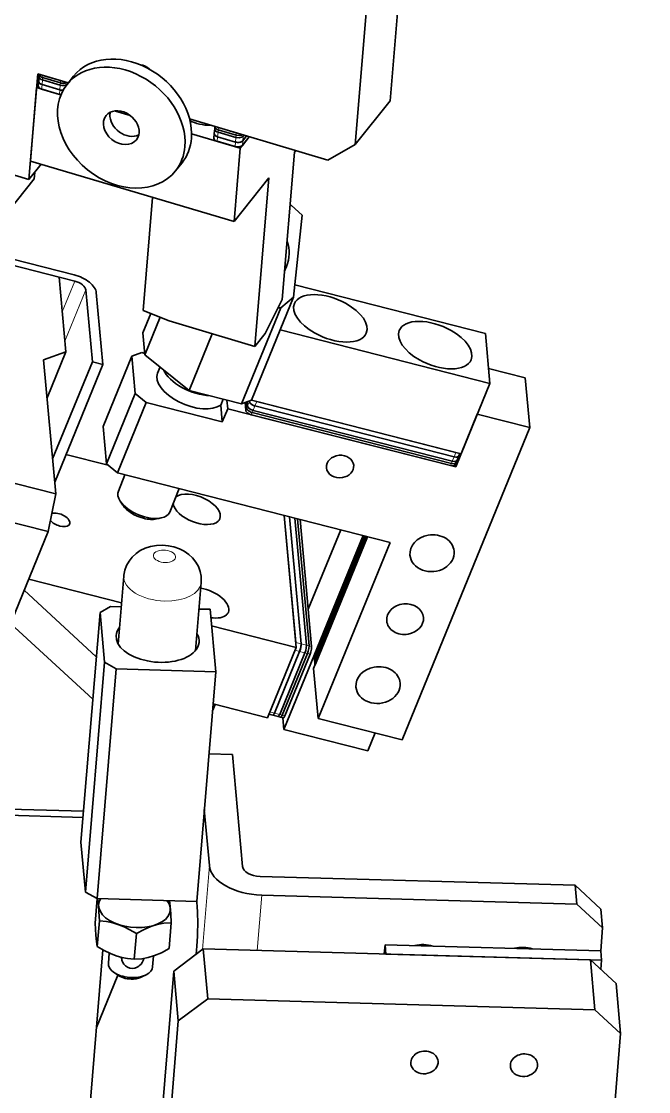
# Model space of a CAD drawing. Header units: millimetres. Extents: x -30157 to 38882, y -29543 to -7215.
# Drawn here: x -29814.22 to -29791.62, y -29413.24 to -29374.71 of the extents above; entities that cross this region are included whole.
import ezdxf

# ---------------------------------------------------------------- set-up
doc = ezdxf.new("R2010")
doc.units = ezdxf.units.MM
doc.header["$LTSCALE"] = 0.5
doc.layers.add('标注线', color=3, linetype='Continuous', lineweight=18)
doc.styles.add('DIM', font='romans.shx', dxfattribs={"width": 0.8, "bigfont": 'bigfont.shx'})
doc.dimstyles.new('DEH 1-1', dxfattribs={"dimtxt": 3.5, "dimasz": 2.5, "dimexe": 1, "dimexo": 0.625, "dimgap": 1.2, "dimtad": 1, "dimtoh": 1, "dimdsep": 46, "dimtxsty": 'DIM', "dimblk": 'OPEN', "dimcen": 0, "dimclrd": 8, "dimclre": 8, "dimclrt": 2, "dimazin": 2, "dimtfac": 0.5, "dimtmove": 0, "dimatfit": 3, "dimldrblk": 'OPEN', "dimfxl": 1, "dimtolj": 2, "dimlwd": 18, "dimlwe": 18, "dimarcsym": 0})

# ---------------------------------------------------------------- blocks, each defined once
blk = doc.blocks.new('_Open')
at = {"color": 0, "linetype": 'ByBlock', "lineweight": -2}
for p, q in [((-1, 0.167), (0, 0)), ((-1, -0.167), (0, 0)), ((0, 0), (-1, 0))]:
    blk.add_line(p, q, dxfattribs=at)

msp = doc.modelspace()

# ---------------------------------------------------------------- linework, layer by layer
at = {"color": 7, "lineweight": 35}
for p, q in [((-29800.933, -29377.569), (-29799.525, -29360.584)), ((-29802.189, -29379.142), (-29800.748, -29361.774)), ((-29808.156, -29378.219), (-29803.174, -29379.697)), ((-29806.554, -29381.915), (-29813.892, -29379.737)), ((-29804.377, -29379.409), (-29804.817, -29384.719)), ((-29805.298, -29380.341), (-29805.801, -29386.408)), ((-29809.492, -29381.043), (-29809.829, -29385.111)), ((-29818.172, -29382.334), (-29812.315, -29383.83)), ((-29812.294, -29384.054), (-29818.151, -29382.559)), ((-29812.861, -29383.91), (-29817.584, -29382.703)), ((-29804.364, -29384.191), (-29797.498, -29385.944)), ((-29804.892, -29385.81), (-29797.335, -29387.74)), ((-29813.42, -29386.892), (-29812.98, -29391.72)), ((-29813.019, -29391.294), (-29811.283, -29387.054)), ((-29798.372, -29390.273), (-29805.929, -29388.344)), ((-29798.626, -29390.383), (-29805.805, -29388.55)), ((-29805.805, -29388.55), (-29798.626, -29390.383)), ((-29798.561, -29390.225), (-29805.74, -29388.392)), ((-29806.785, -29388.65), (-29798.567, -29390.748)), ((-29798.755, -29390.7), (-29805.935, -29388.867)), ((-29805.902, -29388.788), (-29798.723, -29390.621)), ((-29805.902, -29388.788), (-29798.723, -29390.621)), ((-29805.87, -29388.709), (-29798.691, -29390.542)), ((-29805.87, -29388.709), (-29798.691, -29390.542)), ((-29800.502, -29400.572), (-29795.899, -29389.331)), ((-29810.756, -29390.958), (-29800.932, -29393.467)), ((-29804.744, -29392.494), (-29804.311, -29397.245)), ((-29804.744, -29392.494), (-29804.327, -29397.073)), ((-29804.555, -29392.542), (-29804.138, -29397.121)), ((-29804.138, -29397.121), (-29804.555, -29392.542)), ((-29803.949, -29397.169), (-29804.366, -29392.59)), ((-29803.949, -29397.169), (-29804.366, -29392.59)), ((-29803.854, -29397.193), (-29804.271, -29392.614)), ((-29803.854, -29397.193), (-29804.271, -29392.614)), ((-29804.177, -29392.638), (-29803.76, -29397.218)), ((-29813.253, -29393.073), (-29817.791, -29404.156)), ((-29801.898, -29393.22), (-29804.756, -29400.2)), ((-29801.898, -29393.22), (-29803.654, -29397.508)), ((-29801.847, -29393.233), (-29803.644, -29397.621)), ((-29803.644, -29397.621), (-29801.847, -29393.233)), ((-29803.634, -29397.733), (-29801.797, -29393.246)), ((-29803.634, -29397.733), (-29801.797, -29393.246)), ((-29803.688, -29398.004), (-29801.746, -29393.259)), ((-29803.628, -29397.789), (-29801.771, -29393.253)), ((-29803.628, -29397.789), (-29801.771, -29393.253)), ((-29801.746, -29393.259), (-29803.623, -29397.845)), ((-29803.525, -29399.8), (-29800.932, -29393.467)), ((-29812.071, -29404.257), (-29811.385, -29395.986)), ((-29811.644, -29399.11), (-29814.607, -29396.379)), ((-29811.222, -29397.782), (-29811.908, -29406.053)), ((-29810.803, -29398.018), (-29811.489, -29406.289)), ((-29807.902, -29406.39), (-29807.216, -29398.12)), ((-29806.616, -29401.095), (-29806.248, -29405.137)), ((-29811.997, -29403.364), (-29817.404, -29403.212)), ((-29811.979, -29403.141), (-29817.314, -29402.99)), ((-29805.619, -29405.49), (-29794.261, -29405.811)), ((-29805.558, -29406.164), (-29794.2, -29406.485)), ((-29811.281, -29408.136), (-29812.26, -29419.937)), ((-29793.715, -29408.492), (-29807.664, -29408.099)), ((-29801.112, -29407.948), (-29793.341, -29408.167)), ((-29801.081, -29408.284), (-29793.31, -29408.504)), ((-29808.729, -29408.898), (-29810.512, -29430.402)), ((-29793.552, -29410.289), (-29807.5, -29409.895)), ((-29808.565, -29410.694), (-29810.348, -29432.198)), ((-29794.407, -29432.648), (-29792.624, -29411.144))]:
    msp.add_line(p, q, dxfattribs=at)
at = {"color": 7, "lineweight": 35, "ltscale": 0.4772}
msp.add_line((-29813.631, -29376.594), (-29813.947, -29380.399), dxfattribs=at)
at = {"color": 7, "lineweight": 35, "ltscale": 0.143254}
msp.add_line((-29813.631, -29376.594), (-29812.532, -29376.92), dxfattribs=at)
at = {"color": 7, "lineweight": 35, "ltscale": 0.010375}
for p, q in [((-29813.582, -29376.699), (-29813.575, -29376.616)), ((-29807.253, -29378.577), (-29807.246, -29378.495))]:
    msp.add_line(p, q, dxfattribs=at)
at = {"color": 7, "lineweight": 35, "ltscale": 0.000698473}
msp.add_line((-29813.575, -29376.616), (-29813.575, -29376.611), dxfattribs=at)
at = {"color": 7, "lineweight": 13, "ltscale": 0.010375}
for p, q in [((-29813.455, -29376.731), (-29813.448, -29376.649)), ((-29812.819, -29377.005), (-29812.813, -29376.922)), ((-29812.813, -29376.922), (-29812.806, -29376.839)), ((-29807.126, -29378.609), (-29807.119, -29378.527)), ((-29807.132, -29378.692), (-29807.126, -29378.609)), ((-29806.49, -29378.883), (-29806.483, -29378.8)), ((-29806.483, -29378.8), (-29806.477, -29378.717))]:
    msp.add_line(p, q, dxfattribs=at)
at = {"color": 7, "lineweight": 35, "ltscale": 0.083714}
msp.add_line((-29813.448, -29376.649), (-29812.806, -29376.839), dxfattribs=at)
at = {"color": 7, "lineweight": 35, "ltscale": 0.047183}
for p, q in [((-29812.574, -29376.972), (-29812.338, -29376.677)), ((-29808.665, -29380.09), (-29808.43, -29379.795))]:
    msp.add_line(p, q, dxfattribs=at)
at = {"color": 7, "lineweight": 35, "ltscale": 0.012882}
msp.add_line((-29813.672, -29377.09), (-29813.608, -29377.01), dxfattribs=at)
at = {"color": 7, "lineweight": 35, "ltscale": 0.02075}
for p, q in [((-29813.61, -29377.03), (-29813.596, -29376.864)), ((-29807.267, -29378.743), (-29807.253, -29378.577)), ((-29807.281, -29378.908), (-29807.267, -29378.743))]:
    msp.add_line(p, q, dxfattribs=at)
at = {"color": 7, "lineweight": 35, "ltscale": 0.020744}
msp.add_line((-29813.596, -29376.864), (-29813.582, -29376.699), dxfattribs=at)
at = {"color": 7, "lineweight": 13, "ltscale": 0.02075}
for p, q in [((-29813.489, -29377.145), (-29813.475, -29376.979)), ((-29813.475, -29376.979), (-29813.461, -29376.814)), ((-29812.847, -29377.335), (-29812.833, -29377.17)), ((-29807.146, -29378.858), (-29807.132, -29378.692)), ((-29806.504, -29379.048), (-29806.49, -29378.883)), ((-29806.256, -29379.17), (-29806.242, -29379.004))]:
    msp.add_line(p, q, dxfattribs=at)
at = {"color": 7, "lineweight": 35, "ltscale": 0.08372}
for p, q in [((-29813.475, -29376.979), (-29812.833, -29377.17)), ((-29812.833, -29377.17), (-29813.475, -29376.979)), ((-29812.813, -29376.922), (-29813.455, -29376.731)), ((-29812.813, -29376.922), (-29813.455, -29376.731)), ((-29813.489, -29377.145), (-29812.847, -29377.335)), ((-29807.119, -29378.527), (-29806.477, -29378.717)), ((-29807.146, -29378.858), (-29806.504, -29379.048)), ((-29806.504, -29379.048), (-29807.146, -29378.858)), ((-29806.49, -29378.883), (-29807.132, -29378.692)), ((-29806.49, -29378.883), (-29807.132, -29378.692)), ((-29806.483, -29378.8), (-29807.126, -29378.609)), ((-29806.483, -29378.8), (-29807.126, -29378.609)), ((-29807.16, -29379.023), (-29806.518, -29379.213))]:
    msp.add_line(p, q, dxfattribs=at)
at = {"color": 7, "lineweight": 13, "ltscale": 0.010369}
msp.add_line((-29813.461, -29376.814), (-29813.455, -29376.731), dxfattribs=at)
at = {"color": 7, "lineweight": 35, "ltscale": 0.083716}
msp.add_line((-29812.819, -29377.005), (-29813.461, -29376.814), dxfattribs=at)
msp.add_line((-29812.819, -29377.005), (-29813.461, -29376.814), dxfattribs=at)
at = {"color": 7, "lineweight": 13, "ltscale": 0.020743}
msp.add_line((-29812.833, -29377.17), (-29812.819, -29377.005), dxfattribs=at)
at = {"color": 7, "lineweight": 13, "ltscale": 0.004575}
msp.add_line((-29812.557, -29376.95), (-29812.554, -29376.914), dxfattribs=at)
at = {"color": 7, "lineweight": 35, "ltscale": 0.331964}
for p, q in [((-29813.672, -29377.09), (-29813.892, -29379.737)), ((-29806.334, -29379.268), (-29806.554, -29381.915))]:
    msp.add_line(p, q, dxfattribs=at)
at = {"color": 7, "lineweight": 35, "ltscale": 0.114389}
msp.add_line((-29812.795, -29377.351), (-29813.672, -29377.09), dxfattribs=at)
at = {"color": 7, "lineweight": 35, "ltscale": 0.251649}
for p, q in [((-29800.933, -29377.569), (-29802.189, -29379.142)), ((-29815.015, -29381.946), (-29813.759, -29380.372)), ((-29806.554, -29381.915), (-29805.298, -29380.341))]:
    msp.add_line(p, q, dxfattribs=at)
at = {"color": 7, "lineweight": 35, "ltscale": 0.072674}
msp.add_line((-29810.297, -29378.092), (-29810.855, -29377.926), dxfattribs=at)
at = {"color": 7, "lineweight": 13, "ltscale": 0.001335}
msp.add_line((-29810.829, -29377.934), (-29810.828, -29377.924), dxfattribs=at)
at = {"color": 7, "lineweight": 35, "ltscale": 0.069294}
msp.add_line((-29810.829, -29377.934), (-29810.297, -29378.092), dxfattribs=at)
at = {"color": 7, "lineweight": 35, "ltscale": 0.000697966}
msp.add_line((-29807.246, -29378.495), (-29807.246, -29378.489), dxfattribs=at)
at = {"color": 7, "lineweight": 35, "ltscale": 0.228199}
msp.add_line((-29806.334, -29379.268), (-29808.084, -29378.749), dxfattribs=at)
at = {"color": 7, "lineweight": 13, "ltscale": 0.020744}
for p, q in [((-29807.16, -29379.023), (-29807.146, -29378.858)), ((-29806.242, -29379.004), (-29806.228, -29378.839)), ((-29806.518, -29379.213), (-29806.504, -29379.048))]:
    msp.add_line(p, q, dxfattribs=at)
at = {"color": 7, "lineweight": 35, "ltscale": 0.065746}
msp.add_line((-29806.334, -29379.268), (-29806.006, -29378.857), dxfattribs=at)
at = {"color": 7, "lineweight": 35, "ltscale": 0.05001}
msp.add_line((-29806.256, -29379.17), (-29806.006, -29378.857), dxfattribs=at)
at = {"color": 7, "lineweight": 35, "ltscale": 0.0281}
for p, q in [((-29806.242, -29379.004), (-29806.102, -29378.828)), ((-29806.102, -29378.828), (-29806.242, -29379.004))]:
    msp.add_line(p, q, dxfattribs=at)
at = {"color": 7, "lineweight": 13, "ltscale": 0.005861}
msp.add_line((-29806.228, -29378.839), (-29806.225, -29378.792), dxfattribs=at)
at = {"color": 7, "lineweight": 35, "ltscale": 0.006189}
msp.add_line((-29806.198, -29378.8), (-29806.228, -29378.839), dxfattribs=at)
msp.add_line((-29806.198, -29378.8), (-29806.228, -29378.839), dxfattribs=at)
at = {"color": 7, "lineweight": 35, "ltscale": 0.008852}
msp.add_line((-29804.333, -29379.353), (-29804.377, -29379.409), dxfattribs=at)
at = {"color": 7, "lineweight": 35, "ltscale": 0.141409}
msp.add_line((-29802.189, -29379.142), (-29803.174, -29379.697), dxfattribs=at)
at = {"color": 7, "lineweight": 35, "ltscale": 0.119596}
msp.add_line((-29814.864, -29380.126), (-29813.947, -29380.399), dxfattribs=at)
at = {"color": 7, "lineweight": 35, "ltscale": 0.087655}
msp.add_line((-29813.509, -29379.851), (-29813.947, -29380.399), dxfattribs=at)
at = {"color": 7, "lineweight": 35, "ltscale": 0.029183}
msp.add_line((-29813.74, -29380.14), (-29813.759, -29380.372), dxfattribs=at)
at = {"color": 7, "lineweight": 35, "ltscale": 0.006212}
msp.add_line((-29804.487, -29381.332), (-29804.537, -29381.334), dxfattribs=at)
at = {"color": 7, "lineweight": 35, "ltscale": 0.06529}
msp.add_line((-29804.102, -29381.684), (-29804.487, -29381.332), dxfattribs=at)
at = {"color": 7, "lineweight": 35, "ltscale": 0.370627}
msp.add_line((-29804.41, -29384.633), (-29804.102, -29381.684), dxfattribs=at)
at = {"color": 7, "lineweight": 35, "ltscale": 0.338226}
msp.add_line((-29812.861, -29383.91), (-29812.616, -29386.604), dxfattribs=at)
at = {"color": 7, "lineweight": 13, "ltscale": 0.1494}
msp.add_line((-29812.294, -29384.054), (-29812.747, -29385.16), dxfattribs=at)
at = {"color": 7, "lineweight": 13, "ltscale": 0.249002}
msp.add_line((-29811.896, -29384.375), (-29812.651, -29386.219), dxfattribs=at)
at = {"color": 7, "lineweight": 35, "ltscale": 0.324136}
msp.add_line((-29811.896, -29384.375), (-29811.661, -29386.958), dxfattribs=at)
at = {"color": 7, "lineweight": 35, "ltscale": 0.324132}
msp.add_line((-29811.283, -29387.054), (-29811.518, -29384.472), dxfattribs=at)
at = {"color": 7, "lineweight": 35, "ltscale": 0.17163}
msp.add_line((-29804.817, -29384.719), (-29805.433, -29385.946), dxfattribs=at)
at = {"color": 7, "lineweight": 35, "ltscale": 0.159009}
msp.add_line((-29804.41, -29384.633), (-29804.892, -29385.81), dxfattribs=at)
at = {"color": 7, "lineweight": 35, "ltscale": 0.07519}
msp.add_line((-29804.872, -29385.018), (-29804.41, -29384.633), dxfattribs=at)
at = {"color": 7, "lineweight": 35, "ltscale": 0.126289}
msp.add_line((-29809.829, -29385.111), (-29808.893, -29385.491), dxfattribs=at)
at = {"color": 7, "lineweight": 35, "ltscale": 0.466509}
msp.add_line((-29804.872, -29385.018), (-29806.287, -29388.472), dxfattribs=at)
at = {"color": 7, "lineweight": 35, "ltscale": 0.012112}
msp.add_line((-29804.872, -29385.018), (-29804.969, -29385.022), dxfattribs=at)
at = {"color": 7, "lineweight": 35, "ltscale": 0.094179}
msp.add_line((-29809.555, -29385.222), (-29809.841, -29385.919), dxfattribs=at)
at = {"color": 7, "lineweight": 35, "ltscale": 0.181835}
msp.add_line((-29809.218, -29385.359), (-29809.769, -29386.705), dxfattribs=at)
at = {"color": 7, "lineweight": 35, "ltscale": 0.094372}
msp.add_line((-29808.169, -29385.706), (-29808.893, -29385.491), dxfattribs=at)
at = {"color": 7, "lineweight": 35, "ltscale": 0.098652}
msp.add_line((-29809.769, -29386.705), (-29809.841, -29385.919), dxfattribs=at)
at = {"color": 7, "lineweight": 35, "ltscale": 0.308734}
msp.add_line((-29805.801, -29386.408), (-29808.169, -29385.706), dxfattribs=at)
at = {"color": 7, "lineweight": 35, "ltscale": 0.342157}
for p, q in [((-29804.892, -29385.81), (-29805.929, -29388.344)), ((-29811.154, -29390.637), (-29810.117, -29388.104)), ((-29810.756, -29390.958), (-29809.719, -29388.425)), ((-29804.311, -29397.245), (-29805.348, -29399.778))]:
    msp.add_line(p, q, dxfattribs=at)
at = {"color": 7, "lineweight": 35, "ltscale": 0.275274}
msp.add_line((-29808.176, -29387.989), (-29807.341, -29385.951), dxfattribs=at)
at = {"color": 7, "lineweight": 35, "ltscale": 0.07386}
msp.add_line((-29805.433, -29385.946), (-29805.801, -29386.408), dxfattribs=at)
at = {"color": 7, "lineweight": 35, "ltscale": 0.225484}
for p, q in [((-29797.335, -29387.74), (-29797.498, -29385.944)), ((-29803.688, -29398.004), (-29803.525, -29399.8)), ((-29812.071, -29404.257), (-29811.908, -29406.053)), ((-29807.664, -29408.099), (-29807.5, -29409.895)), ((-29793.715, -29408.492), (-29793.552, -29410.289)), ((-29808.565, -29410.694), (-29808.729, -29408.898))]:
    msp.add_line(p, q, dxfattribs=at)
at = {"color": 7, "lineweight": 35, "ltscale": 0.106778}
msp.add_line((-29812.616, -29386.604), (-29813.42, -29386.892), dxfattribs=at)
at = {"color": 7, "lineweight": 35, "ltscale": 0.224098}
msp.add_line((-29812.616, -29386.604), (-29813.295, -29388.263), dxfattribs=at)
at = {"color": 7, "lineweight": 35, "ltscale": 0.047454}
msp.add_line((-29810.24, -29386.757), (-29809.882, -29386.629), dxfattribs=at)
at = {"color": 7, "lineweight": 35, "ltscale": 0.014054}
msp.add_line((-29809.773, -29386.657), (-29809.882, -29386.629), dxfattribs=at)
at = {"color": 7, "lineweight": 35, "ltscale": 0.473094}
msp.add_line((-29813.095, -29390.46), (-29811.661, -29386.958), dxfattribs=at)
at = {"color": 7, "lineweight": 35, "ltscale": 0.048745}
msp.add_line((-29811.661, -29386.958), (-29811.283, -29387.054), dxfattribs=at)
at = {"color": 7, "lineweight": 35, "ltscale": 0.34216}
for p, q in [((-29811.277, -29389.29), (-29810.24, -29386.757)), ((-29797.335, -29387.74), (-29798.372, -29390.273))]:
    msp.add_line(p, q, dxfattribs=at)
at = {"color": 7, "lineweight": 35, "ltscale": 0.169114}
msp.add_line((-29810.24, -29386.757), (-29810.117, -29388.104), dxfattribs=at)
at = {"color": 7, "lineweight": 35, "ltscale": 0.255791}
msp.add_line((-29809.769, -29386.705), (-29808.176, -29387.989), dxfattribs=at)
at = {"color": 7, "lineweight": 35, "ltscale": 0.030217}
msp.add_line((-29809.22, -29387.147), (-29809.312, -29387.371), dxfattribs=at)
at = {"color": 7, "lineweight": 35, "ltscale": 0.170474}
msp.add_line((-29796.063, -29387.535), (-29797.384, -29387.197), dxfattribs=at)
at = {"color": 7, "lineweight": 35, "ltscale": 0.225486}
for p, q in [((-29796.063, -29387.535), (-29795.899, -29389.331)), ((-29811.385, -29395.986), (-29811.222, -29397.782))]:
    msp.add_line(p, q, dxfattribs=at)
at = {"color": 7, "lineweight": 35, "ltscale": 0.063946}
for p, q in [((-29810.117, -29388.104), (-29809.719, -29388.425)), ((-29811.154, -29390.637), (-29810.756, -29390.958))]:
    msp.add_line(p, q, dxfattribs=at)
at = {"color": 7, "lineweight": 35, "ltscale": 0.243736}
for p, q in [((-29808.176, -29387.989), (-29806.287, -29388.472)), ((-29795.899, -29389.331), (-29797.789, -29388.849))]:
    msp.add_line(p, q, dxfattribs=at)
at = {"color": 7, "lineweight": 35, "ltscale": 0.353426}
msp.add_line((-29806.979, -29389.125), (-29809.719, -29388.425), dxfattribs=at)
at = {"color": 7, "lineweight": 35, "ltscale": 0.076181}
msp.add_line((-29807.035, -29388.518), (-29806.979, -29389.125), dxfattribs=at)
at = {"color": 7, "lineweight": 35, "ltscale": 0.028993}
msp.add_line((-29806.947, -29388.303), (-29807.034, -29388.518), dxfattribs=at)
at = {"color": 7, "lineweight": 35, "ltscale": 0.03923}
msp.add_line((-29806.813, -29388.337), (-29806.785, -29388.65), dxfattribs=at)
at = {"color": 7, "lineweight": 35, "ltscale": 0.04746}
msp.add_line((-29805.929, -29388.344), (-29806.287, -29388.472), dxfattribs=at)
at = {"color": 7, "lineweight": 35, "ltscale": 0.035167}
msp.add_line((-29806.134, -29388.706), (-29806.159, -29388.426), dxfattribs=at)
at = {"color": 7, "lineweight": 35, "ltscale": 0.026957}
msp.add_line((-29806.121, -29388.412), (-29806.101, -29388.627), dxfattribs=at)
msp.add_line((-29806.121, -29388.412), (-29806.101, -29388.627), dxfattribs=at)
at = {"color": 7, "lineweight": 13, "ltscale": 0.010692}
for p, q in [((-29806.069, -29388.548), (-29806.101, -29388.627)), ((-29806.101, -29388.627), (-29806.134, -29388.706)), ((-29805.902, -29388.788), (-29805.935, -29388.867))]:
    msp.add_line(p, q, dxfattribs=at)
at = {"color": 7, "lineweight": 35, "ltscale": 0.018748}
msp.add_line((-29806.083, -29388.399), (-29806.069, -29388.548), dxfattribs=at)
msp.add_line((-29806.083, -29388.399), (-29806.069, -29388.548), dxfattribs=at)
at = {"color": 7, "lineweight": 13, "ltscale": 0.021386}
for p, q in [((-29806.004, -29388.39), (-29806.069, -29388.548)), ((-29805.805, -29388.55), (-29805.87, -29388.709)), ((-29805.74, -29388.392), (-29805.805, -29388.55)), ((-29798.626, -29390.383), (-29798.691, -29390.542))]:
    msp.add_line(p, q, dxfattribs=at)
at = {"color": 7, "lineweight": 35, "ltscale": 0.002326}
for p, q in [((-29806.004, -29388.39), (-29806.006, -29388.371)), ((-29806.006, -29388.371), (-29806.004, -29388.39))]:
    msp.add_line(p, q, dxfattribs=at)
at = {"color": 7, "lineweight": 13, "ltscale": 0.00303}
msp.add_line((-29805.995, -29388.367), (-29806.004, -29388.39), dxfattribs=at)
at = {"color": 7, "lineweight": 35, "ltscale": 0.064154}
msp.add_line((-29806.979, -29389.125), (-29806.785, -29388.65), dxfattribs=at)
at = {"color": 7, "lineweight": 13, "ltscale": 0.010689}
for p, q in [((-29805.87, -29388.709), (-29805.902, -29388.788)), ((-29798.723, -29390.621), (-29798.755, -29390.7))]:
    msp.add_line(p, q, dxfattribs=at)
at = {"color": 7, "lineweight": 35, "ltscale": 0.25662}
msp.add_line((-29798.567, -29390.748), (-29797.789, -29388.849), dxfattribs=at)
at = {"color": 7, "lineweight": 35, "ltscale": 0.169111}
msp.add_line((-29811.277, -29389.29), (-29811.154, -29390.637), dxfattribs=at)
at = {"color": 7, "lineweight": 35, "ltscale": 0.196226}
msp.add_line((-29812.612, -29390.3), (-29811.091, -29390.688), dxfattribs=at)
at = {"color": 7, "lineweight": 13, "ltscale": 0.010694}
msp.add_line((-29798.691, -29390.542), (-29798.723, -29390.621), dxfattribs=at)
at = {"color": 7, "lineweight": 13, "ltscale": 0.021384}
msp.add_line((-29798.561, -29390.225), (-29798.626, -29390.383), dxfattribs=at)
at = {"color": 7, "lineweight": 35, "ltscale": 0.010694}
msp.add_line((-29798.516, -29390.505), (-29798.548, -29390.584), dxfattribs=at)
at = {"color": 7, "lineweight": 35, "ltscale": 0.021383}
msp.add_line((-29798.451, -29390.347), (-29798.516, -29390.505), dxfattribs=at)
at = {"color": 7, "lineweight": 35, "ltscale": 0.011461}
msp.add_line((-29798.416, -29390.262), (-29798.451, -29390.347), dxfattribs=at)
at = {"color": 7, "lineweight": 35, "ltscale": 0.010692}
msp.add_line((-29798.548, -29390.584), (-29798.581, -29390.664), dxfattribs=at)
at = {"color": 7, "lineweight": 35, "ltscale": 0.012242}
msp.add_line((-29798.575, -29390.651), (-29798.567, -29390.748), dxfattribs=at)
at = {"color": 7, "lineweight": 35, "ltscale": 0.389976}
for p, q in [((-29816.003, -29390.948), (-29812.98, -29391.72)), ((-29816.276, -29392.301), (-29813.253, -29393.073))]:
    msp.add_line(p, q, dxfattribs=at)
at = {"color": 7, "lineweight": 35, "ltscale": 0.07917}
msp.add_line((-29810.485, -29391.027), (-29810.725, -29391.614), dxfattribs=at)
at = {"color": 7, "lineweight": 35, "ltscale": 0.114057}
msp.add_line((-29808.528, -29391.527), (-29808.874, -29392.372), dxfattribs=at)
at = {"color": 7, "lineweight": 35, "ltscale": 0.172534}
msp.add_line((-29813.253, -29393.073), (-29812.98, -29391.72), dxfattribs=at)
at = {"color": 7, "lineweight": 35, "ltscale": 0.022143}
msp.add_line((-29810.557, -29392.129), (-29810.655, -29391.981), dxfattribs=at)
at = {"color": 7, "lineweight": 35, "ltscale": 0.022144}
msp.add_line((-29809.355, -29392.621), (-29809.182, -29392.584), dxfattribs=at)
at = {"color": 7, "lineweight": 35, "ltscale": 0.405661}
msp.add_line((-29803.882, -29395.87), (-29804.177, -29392.638), dxfattribs=at)
at = {"color": 7, "lineweight": 35, "ltscale": 0.386025}
msp.add_line((-29803.882, -29395.87), (-29802.712, -29393.012), dxfattribs=at)
at = {"color": 7, "lineweight": 35, "ltscale": 0.431589}
msp.add_line((-29810.608, -29395.637), (-29813.953, -29394.783), dxfattribs=at)
at = {"color": 7, "lineweight": 35, "ltscale": 0.307279}
msp.add_line((-29810.528, -29394.674), (-29810.731, -29397.124), dxfattribs=at)
at = {"color": 7, "lineweight": 35, "ltscale": 0.307276}
msp.add_line((-29807.737, -29394.906), (-29807.941, -29397.356), dxfattribs=at)
at = {"color": 7, "lineweight": 35, "ltscale": 0.441979}
msp.add_line((-29814.118, -29395.184), (-29811.518, -29397.581), dxfattribs=at)
at = {"color": 7, "lineweight": 35, "ltscale": 0.054262}
msp.add_line((-29811.385, -29395.986), (-29811.007, -29395.773), dxfattribs=at)
at = {"color": 7, "lineweight": 35, "ltscale": 0.048457}
msp.add_line((-29810.62, -29395.784), (-29811.007, -29395.773), dxfattribs=at)
at = {"color": 7, "lineweight": 35, "ltscale": 0.04955}
msp.add_line((-29807.421, -29395.874), (-29807.817, -29395.863), dxfattribs=at)
at = {"color": 7, "lineweight": 35, "ltscale": 0.281856}
msp.add_line((-29807.216, -29398.12), (-29807.421, -29395.874), dxfattribs=at)
at = {"color": 7, "lineweight": 35, "ltscale": 0.394241}
msp.add_line((-29804.311, -29397.245), (-29807.367, -29396.465), dxfattribs=at)
at = {"color": 7, "lineweight": 13, "ltscale": 0.024378}
msp.add_line((-29804.327, -29397.073), (-29804.138, -29397.121), dxfattribs=at)
at = {"color": 7, "lineweight": 35, "ltscale": 0.29939}
for p, q in [((-29804.192, -29397.392), (-29805.1, -29399.608)), ((-29805.1, -29399.608), (-29804.192, -29397.392)), ((-29804.911, -29399.656), (-29804.003, -29397.44)), ((-29804.911, -29399.656), (-29804.003, -29397.44)), ((-29803.814, -29397.488), (-29804.722, -29399.705))]:
    msp.add_line(p, q, dxfattribs=at)
at = {"color": 7, "lineweight": 35, "ltscale": 0.299387}
msp.add_line((-29804.816, -29399.681), (-29803.909, -29397.464), dxfattribs=at)
msp.add_line((-29804.816, -29399.681), (-29803.909, -29397.464), dxfattribs=at)
at = {"color": 7, "lineweight": 13, "ltscale": 0.020876}
for p, q in [((-29804.354, -29397.35), (-29804.192, -29397.392)), ((-29805.262, -29399.567), (-29805.1, -29399.608))]:
    msp.add_line(p, q, dxfattribs=at)
at = {"color": 7, "lineweight": 13, "ltscale": 0.024372}
for p, q in [((-29804.192, -29397.392), (-29804.003, -29397.44)), ((-29804.138, -29397.121), (-29803.949, -29397.169)), ((-29805.1, -29399.608), (-29804.911, -29399.656))]:
    msp.add_line(p, q, dxfattribs=at)
at = {"color": 7, "lineweight": 13, "ltscale": 0.012183}
for p, q in [((-29804.003, -29397.44), (-29803.909, -29397.464)), ((-29803.854, -29397.193), (-29803.76, -29397.218)), ((-29804.816, -29399.681), (-29804.722, -29399.705))]:
    msp.add_line(p, q, dxfattribs=at)
at = {"color": 7, "lineweight": 13, "ltscale": 0.012189}
for p, q in [((-29803.949, -29397.169), (-29803.854, -29397.193)), ((-29803.909, -29397.464), (-29803.814, -29397.488)), ((-29804.911, -29399.656), (-29804.816, -29399.681))]:
    msp.add_line(p, q, dxfattribs=at)
at = {"color": 7, "lineweight": 35, "ltscale": 0.060098}
for p, q in [((-29810.803, -29398.018), (-29811.222, -29397.782)), ((-29811.489, -29406.289), (-29811.908, -29406.053))]:
    msp.add_line(p, q, dxfattribs=at)
at = {"color": 7, "lineweight": 35, "ltscale": 0.014093}
for p, q in [((-29803.664, -29397.575), (-29803.654, -29397.687)), ((-29803.654, -29397.687), (-29803.644, -29397.799))]:
    msp.add_line(p, q, dxfattribs=at)
at = {"color": 7, "lineweight": 13, "ltscale": 0.014093}
for p, q in [((-29803.654, -29397.508), (-29803.644, -29397.621)), ((-29803.644, -29397.621), (-29803.634, -29397.733))]:
    msp.add_line(p, q, dxfattribs=at)
at = {"color": 7, "lineweight": 35, "ltscale": 0.007048}
msp.add_line((-29803.644, -29397.799), (-29803.639, -29397.856), dxfattribs=at)
at = {"color": 7, "lineweight": 35, "ltscale": 0.002779}
msp.add_line((-29803.639, -29397.856), (-29803.637, -29397.878), dxfattribs=at)
at = {"color": 7, "lineweight": 13, "ltscale": 0.007045}
for p, q in [((-29803.634, -29397.733), (-29803.628, -29397.789)), ((-29803.628, -29397.789), (-29803.623, -29397.845))]:
    msp.add_line(p, q, dxfattribs=at)
at = {"color": 7, "lineweight": 35, "ltscale": 0.448531}
for p, q in [((-29810.803, -29398.018), (-29807.216, -29398.12)), ((-29811.489, -29406.289), (-29807.902, -29406.39))]:
    msp.add_line(p, q, dxfattribs=at)
at = {"color": 7, "lineweight": 35, "ltscale": 0.031539}
msp.add_line((-29807.237, -29399.296), (-29807.333, -29399.529), dxfattribs=at)
at = {"color": 7, "lineweight": 35, "ltscale": 0.253373}
msp.add_line((-29805.348, -29399.778), (-29807.312, -29399.277), dxfattribs=at)
at = {"color": 7, "lineweight": 35, "ltscale": 0.009632}
msp.add_line((-29807.312, -29399.277), (-29807.237, -29399.296), dxfattribs=at)
at = {"color": 7, "lineweight": 35, "ltscale": 0.017796}
msp.add_line((-29805.297, -29399.654), (-29805.159, -29399.69), dxfattribs=at)
at = {"color": 7, "lineweight": 35, "ltscale": 0.024372}
msp.add_line((-29805.159, -29399.69), (-29804.971, -29399.738), dxfattribs=at)
at = {"color": 7, "lineweight": 35, "ltscale": 0.012183}
msp.add_line((-29804.971, -29399.738), (-29804.876, -29399.762), dxfattribs=at)
at = {"color": 7, "lineweight": 35, "ltscale": 0.01219}
msp.add_line((-29804.876, -29399.762), (-29804.782, -29399.786), dxfattribs=at)
at = {"color": 7, "lineweight": 35, "ltscale": 0.052321}
msp.add_line((-29804.794, -29399.783), (-29804.756, -29400.2), dxfattribs=at)
at = {"color": 7, "lineweight": 35, "ltscale": 0.389982}
for p, q in [((-29803.525, -29399.8), (-29800.502, -29400.572)), ((-29801.733, -29400.972), (-29804.756, -29400.2))]:
    msp.add_line(p, q, dxfattribs=at)
at = {"color": 7, "lineweight": 35, "ltscale": 0.087358}
msp.add_line((-29801.468, -29400.325), (-29801.733, -29400.972), dxfattribs=at)
at = {"color": 7, "lineweight": 35, "ltscale": 0.105639}
msp.add_line((-29806.616, -29401.095), (-29807.461, -29401.071), dxfattribs=at)
at = {"color": 7, "lineweight": 35, "ltscale": 0.25367}
msp.add_line((-29807.628, -29403.082), (-29807.444, -29405.103), dxfattribs=at)
at = {"color": 7, "lineweight": 13, "ltscale": 0.378556}
msp.add_line((-29807.444, -29405.103), (-29807.694, -29408.121), dxfattribs=at)
at = {"color": 7, "lineweight": 35, "ltscale": 0.084555}
msp.add_line((-29794.261, -29405.811), (-29794.2, -29406.485), dxfattribs=at)
at = {"color": 7, "lineweight": 35, "ltscale": 0.157721}
for p, q in [((-29793.333, -29406.666), (-29794.261, -29405.811)), ((-29793.552, -29410.289), (-29792.624, -29411.144))]:
    msp.add_line(p, q, dxfattribs=at)
at = {"color": 7, "lineweight": 35, "ltscale": 0.110905}
msp.add_line((-29811.562, -29407.173), (-29811.488, -29406.289), dxfattribs=at)
at = {"color": 7, "lineweight": 13, "ltscale": 0.249517}
msp.add_line((-29805.558, -29406.164), (-29805.723, -29408.153), dxfattribs=at)
at = {"color": 7, "lineweight": 35, "ltscale": 0.028186}
msp.add_line((-29807.902, -29406.39), (-29807.881, -29406.615), dxfattribs=at)
at = {"color": 7, "lineweight": 35, "ltscale": 0.157725}
for p, q in [((-29794.2, -29406.485), (-29793.272, -29407.34)), ((-29793.715, -29408.492), (-29792.787, -29409.348))]:
    msp.add_line(p, q, dxfattribs=at)
at = {"color": 7, "lineweight": 35, "ltscale": 0.084556}
msp.add_line((-29793.333, -29406.666), (-29793.272, -29407.34), dxfattribs=at)
at = {"color": 7, "lineweight": 35, "ltscale": 0.116607}
for p, q in [((-29811.485, -29408.016), (-29811.408, -29407.086)), ((-29808.894, -29408.089), (-29808.817, -29407.159))]:
    msp.add_line(p, q, dxfattribs=at)
at = {"color": 7, "lineweight": 35, "ltscale": 0.103739}
msp.add_line((-29793.341, -29408.167), (-29793.272, -29407.34), dxfattribs=at)
at = {"color": 7, "lineweight": 35, "ltscale": 0.116606}
msp.add_line((-29810.151, -29408.474), (-29810.074, -29407.544), dxfattribs=at)
at = {"color": 7, "lineweight": 35, "ltscale": 0.046102}
msp.add_line((-29811.052, -29408.251), (-29811.082, -29408.619), dxfattribs=at)
at = {"color": 7, "lineweight": 35, "ltscale": 0.166411}
for p, q in [((-29807.664, -29408.099), (-29808.729, -29408.898)), ((-29807.5, -29409.895), (-29808.565, -29410.694))]:
    msp.add_line(p, q, dxfattribs=at)
at = {"color": 7, "lineweight": 35, "ltscale": 0.036333}
msp.add_line((-29807.899, -29408.003), (-29807.923, -29408.293), dxfattribs=at)
at = {"color": 7, "lineweight": 35, "ltscale": 0.042042}
msp.add_line((-29801.112, -29407.948), (-29801.14, -29408.283), dxfattribs=at)
at = {"color": 7, "lineweight": 35, "ltscale": 0.042276}
msp.add_line((-29801.112, -29407.948), (-29801.081, -29408.284), dxfattribs=at)
at = {"color": 7, "lineweight": 35, "ltscale": 0.042279}
msp.add_line((-29793.341, -29408.167), (-29793.31, -29408.504), dxfattribs=at)
at = {"color": 7, "lineweight": 35, "ltscale": 0.049966}
msp.add_line((-29809.455, -29408.353), (-29809.488, -29408.751), dxfattribs=at)
at = {"color": 7, "lineweight": 35, "ltscale": 0.042176}
msp.add_line((-29793.338, -29408.84), (-29793.31, -29408.504), dxfattribs=at)
at = {"color": 7, "lineweight": 35, "ltscale": 0.021728}
msp.add_line((-29810.76, -29409.038), (-29810.9, -29408.935), dxfattribs=at)
at = {"color": 7, "lineweight": 35, "ltscale": 0.021729}
msp.add_line((-29809.875, -29409.111), (-29809.719, -29409.033), dxfattribs=at)
at = {"color": 7, "lineweight": 35, "ltscale": 0.254597}
msp.add_line((-29810.742, -29409.051), (-29811.513, -29410.935), dxfattribs=at)
at = {"color": 7, "lineweight": 35, "ltscale": 0.225483}
msp.add_line((-29792.624, -29411.144), (-29792.787, -29409.348), dxfattribs=at)
at = {"color": 7, "lineweight": 35}
for points in [[(-29813.455, -29376.731), (-29813.497, -29376.715), (-29813.531, -29376.694), (-29813.557, -29376.67), (-29813.572, -29376.643), (-29813.575, -29376.616)], [(-29813.455, -29376.731), (-29813.497, -29376.715), (-29813.531, -29376.694), (-29813.557, -29376.67), (-29813.572, -29376.643), (-29813.575, -29376.616)], [(-29813.475, -29376.979), (-29813.517, -29376.963), (-29813.552, -29376.942), (-29813.578, -29376.918), (-29813.593, -29376.891), (-29813.596, -29376.864)], [(-29813.461, -29376.814), (-29813.503, -29376.798), (-29813.538, -29376.777), (-29813.564, -29376.752), (-29813.579, -29376.726), (-29813.582, -29376.699)], [(-29813.461, -29376.814), (-29813.503, -29376.798), (-29813.538, -29376.777), (-29813.564, -29376.752), (-29813.579, -29376.726), (-29813.582, -29376.699)], [(-29812.583, -29376.983), (-29812.632, -29377.006), (-29812.689, -29377.017), (-29812.755, -29377.017), (-29812.819, -29377.005)], [(-29812.583, -29376.983), (-29812.632, -29377.006), (-29812.689, -29377.017), (-29812.755, -29377.017), (-29812.819, -29377.005)], [(-29812.583, -29376.905), (-29812.643, -29376.928), (-29812.713, -29376.936), (-29812.813, -29376.922)], [(-29812.583, -29376.905), (-29812.609, -29376.918), (-29812.696, -29376.935), (-29812.793, -29376.927), (-29812.813, -29376.922)], [(-29807.132, -29378.692), (-29807.174, -29378.676), (-29807.209, -29378.655), (-29807.235, -29378.63), (-29807.25, -29378.604), (-29807.253, -29378.577)], [(-29807.132, -29378.692), (-29807.174, -29378.676), (-29807.209, -29378.655), (-29807.235, -29378.63), (-29807.25, -29378.604), (-29807.253, -29378.577)], [(-29807.126, -29378.609), (-29807.167, -29378.593), (-29807.202, -29378.572), (-29807.228, -29378.548), (-29807.243, -29378.521), (-29807.246, -29378.494)], [(-29807.126, -29378.609), (-29807.167, -29378.593), (-29807.202, -29378.572), (-29807.228, -29378.548), (-29807.243, -29378.521), (-29807.246, -29378.494)], [(-29807.146, -29378.858), (-29807.188, -29378.841), (-29807.223, -29378.82), (-29807.249, -29378.796), (-29807.264, -29378.769), (-29807.267, -29378.743)], [(-29806.228, -29378.839), (-29806.253, -29378.861), (-29806.287, -29378.878), (-29806.374, -29378.896), (-29806.471, -29378.888), (-29806.49, -29378.883)], [(-29806.228, -29378.839), (-29806.253, -29378.861), (-29806.287, -29378.878), (-29806.374, -29378.896), (-29806.471, -29378.888), (-29806.49, -29378.883)], [(-29806.254, -29378.783), (-29806.28, -29378.796), (-29806.367, -29378.814), (-29806.464, -29378.805), (-29806.483, -29378.8)], [(-29806.254, -29378.783), (-29806.28, -29378.796), (-29806.367, -29378.814), (-29806.464, -29378.805), (-29806.483, -29378.8)], [(-29806.242, -29379.004), (-29806.267, -29379.026), (-29806.3, -29379.044), (-29806.388, -29379.062), (-29806.484, -29379.053), (-29806.504, -29379.048)], [(-29806.069, -29388.548), (-29806.061, -29388.577), (-29806.042, -29388.606), (-29805.977, -29388.662), (-29805.89, -29388.703), (-29805.87, -29388.709)], [(-29806.069, -29388.548), (-29806.061, -29388.577), (-29806.042, -29388.606), (-29805.977, -29388.662), (-29805.89, -29388.703), (-29805.87, -29388.709)], [(-29806.004, -29388.39), (-29805.996, -29388.418), (-29805.977, -29388.448), (-29805.913, -29388.504), (-29805.825, -29388.545), (-29805.805, -29388.55)], [(-29806.134, -29388.706), (-29806.126, -29388.734), (-29806.109, -29388.762), (-29806.059, -29388.809), (-29805.996, -29388.845), (-29805.935, -29388.867)], [(-29806.101, -29388.627), (-29806.093, -29388.656), (-29806.075, -29388.685), (-29806.01, -29388.741), (-29805.922, -29388.782), (-29805.902, -29388.788)], [(-29806.101, -29388.627), (-29806.093, -29388.656), (-29806.075, -29388.685), (-29806.01, -29388.741), (-29805.922, -29388.782), (-29805.902, -29388.788)], [(-29798.691, -29390.542), (-29798.603, -29390.551), (-29798.567, -29390.545), (-29798.539, -29390.532), (-29798.516, -29390.505)], [(-29798.691, -29390.542), (-29798.603, -29390.551), (-29798.567, -29390.545), (-29798.539, -29390.532), (-29798.516, -29390.505)], [(-29798.626, -29390.383), (-29798.538, -29390.393), (-29798.502, -29390.387), (-29798.474, -29390.374), (-29798.451, -29390.347)], [(-29798.755, -29390.7), (-29798.696, -29390.71), (-29798.641, -29390.706), (-29798.609, -29390.694), (-29798.581, -29390.664)], [(-29798.723, -29390.621), (-29798.636, -29390.63), (-29798.599, -29390.624), (-29798.571, -29390.612), (-29798.548, -29390.584)], [(-29798.723, -29390.621), (-29798.636, -29390.63), (-29798.599, -29390.624), (-29798.571, -29390.612), (-29798.548, -29390.584)], [(-29809.125, -29393.566), (-29809.348, -29393.574), (-29809.563, -29393.612), (-29809.758, -29393.674), (-29809.936, -29393.761), (-29810.087, -29393.864), (-29810.227, -29393.994), (-29810.34, -29394.138), (-29810.431, -29394.301), (-29810.49, -29394.463), (-29810.525, -29394.645), (-29810.528, -29394.674)], [(-29809.125, -29393.566), (-29808.925, -29393.583), (-29808.726, -29393.625), (-29808.524, -29393.694), (-29808.347, -29393.784), (-29808.188, -29393.894), (-29808.053, -29394.019), (-29807.932, -29394.17), (-29807.84, -29394.334), (-29807.776, -29394.506), (-29807.741, -29394.684), (-29807.735, -29394.861), (-29807.737, -29394.906)], [(-29804.192, -29397.392), (-29804.163, -29397.304), (-29804.143, -29397.211), (-29804.138, -29397.121)], [(-29804.003, -29397.44), (-29803.974, -29397.353), (-29803.954, -29397.259), (-29803.949, -29397.169)], [(-29804.003, -29397.44), (-29803.974, -29397.353), (-29803.954, -29397.259), (-29803.949, -29397.169)], [(-29803.909, -29397.464), (-29803.88, -29397.377), (-29803.86, -29397.283), (-29803.854, -29397.193)], [(-29803.909, -29397.464), (-29803.88, -29397.377), (-29803.86, -29397.283), (-29803.854, -29397.193)], [(-29803.814, -29397.488), (-29803.786, -29397.403), (-29803.766, -29397.314), (-29803.759, -29397.246), (-29803.76, -29397.218)], [(-29805.159, -29399.69), (-29805.153, -29399.689), (-29805.148, -29399.687), (-29805.138, -29399.678), (-29805.107, -29399.624), (-29805.1, -29399.608)], [(-29804.971, -29399.738), (-29804.964, -29399.738), (-29804.959, -29399.735), (-29804.949, -29399.726), (-29804.918, -29399.672), (-29804.911, -29399.656)], [(-29804.971, -29399.738), (-29804.964, -29399.738), (-29804.959, -29399.735), (-29804.949, -29399.726), (-29804.918, -29399.672), (-29804.911, -29399.656)], [(-29804.876, -29399.762), (-29804.87, -29399.762), (-29804.865, -29399.759), (-29804.854, -29399.75), (-29804.823, -29399.696), (-29804.816, -29399.681)], [(-29804.876, -29399.762), (-29804.87, -29399.762), (-29804.865, -29399.759), (-29804.854, -29399.75), (-29804.823, -29399.696), (-29804.816, -29399.681)], [(-29804.782, -29399.786), (-29804.776, -29399.786), (-29804.772, -29399.784), (-29804.763, -29399.777), (-29804.75, -29399.761), (-29804.722, -29399.705)], [(-29811.408, -29407.086), (-29811.424, -29406.76), (-29811.442, -29406.529), (-29811.475, -29406.289)], [(-29808.885, -29406.363), (-29808.855, -29406.569), (-29808.833, -29406.833), (-29808.817, -29407.159)], [(-29810.706, -29407.229), (-29810.919, -29407.164), (-29811.146, -29407.116), (-29811.408, -29407.086)], [(-29811.485, -29408.016), (-29811.516, -29407.832), (-29811.538, -29407.611), (-29811.562, -29407.173)], [(-29810.706, -29407.229), (-29810.511, -29407.307), (-29810.306, -29407.409), (-29810.074, -29407.544)], [(-29810.074, -29407.544), (-29809.794, -29407.396), (-29809.552, -29407.294), (-29809.323, -29407.224), (-29809.087, -29407.179), (-29808.817, -29407.159)], [(-29810.799, -29408.35), (-29811.011, -29408.269), (-29811.233, -29408.162), (-29811.485, -29408.016)], [(-29810.151, -29408.474), (-29809.882, -29408.454), (-29809.645, -29408.409), (-29809.416, -29408.339), (-29809.174, -29408.237), (-29808.894, -29408.089)], [(-29810.799, -29408.35), (-29810.602, -29408.406), (-29810.392, -29408.447), (-29810.151, -29408.474)], [(-29810.571, -29408.571), (-29810.525, -29408.645), (-29810.464, -29408.71), (-29810.39, -29408.76), (-29810.306, -29408.792), (-29810.216, -29408.803)], [(-29809.812, -29408.443), (-29809.832, -29408.52), (-29809.869, -29408.595), (-29809.904, -29408.645), (-29809.946, -29408.69), (-29809.992, -29408.727), (-29810.041, -29408.758), (-29810.126, -29408.791), (-29810.216, -29408.803)]]:
    msp.add_lwpolyline(points, dxfattribs=at)
for centre, radius, start, end in [((-29812.735, -29376.831), 0.353, 253.8115, 273.1592), ((-29806.02, -29382.977), 1.463, 331.7894, 337.7007), ((-29803.513, -29397.675), 0.141, 157.4875, 184.9729), ((-29803.503, -29397.787), 0.141, 157.4875, 184.9729), ((-29803.503, -29397.787), 0.141, 157.4875, 184.9729), ((-29803.498, -29397.843), 0.141, 157.4875, 184.9729), ((-29803.498, -29397.843), 0.141, 157.4875, 184.9729), ((-29810.324, -29408.419), 0.285, 177.1714, 183.1601), ((-29810.248, -29408.41), 0.361, 183.8941, 206.5019), ((-29810.134, -29408.596), 0.577, 291.5415, 296.7448)]:
    msp.add_arc(centre, radius, start, end, dxfattribs=at)
for centre, major_axis, ratio, start_param, end_param in [((-29810.384, -29378.236), (1.954, -1.559), 0.777309, 0.483396, 3.141569), ((-29810.619, -29378.531), (1.954, -1.559), 0.777309, 0.483396, 3.141569), ((-29809.88, -29376.69), (0.384, -0.307), 0.777309, 1.454674, 2.253483), ((-29813.41, -29377.046), (0.199, -0.017), 0.557892, 3.141474, 4.354426), ((-29813.397, -29376.881), (0.199, -0.017), 0.557892, 3.141474, 4.354426), ((-29810.619, -29378.531), (1.954, -1.559), 0.777309, 3.141569, 6.283161), ((-29812.768, -29377.237), (0.199, -0.017), 0.557892, 4.354426, 4.633053), ((-29812.755, -29377.072), (0.199, -0.017), 0.557892, 4.354426, 4.957845), ((-29810.619, -29378.531), (0.547, -0.437), 0.777309, 3.141569, 6.283161), ((-29810.619, -29378.531), (0.547, -0.437), 0.777309, 0.483396, 3.141569), ((-29810.384, -29378.236), (0.547, -0.437), 0.777309, 3.624989, 5.928958), ((-29810.384, -29378.236), (0.547, -0.437), 0.777309, 3.49582, 3.624989), ((-29810.75, -29377.836), (0.199, -0.017), 0.557892, 4.222697, 4.354426), ((-29807.541, -29377.937), (-0.897, 0.074), 0.557892, 0.882002, 1.769747), ((-29810.619, -29378.531), (0.547, -0.437), 0.777309, 6.283161, 6.766581), ((-29810.384, -29378.236), (1.954, -1.559), 0.777309, 6.283161, 6.766581), ((-29807.081, -29378.925), (0.199, -0.017), 0.557892, 3.141474, 4.354426), ((-29807.068, -29378.759), (0.199, -0.017), 0.557892, 3.141474, 4.354426), ((-29810.619, -29378.531), (1.954, -1.559), 0.777309, 6.283161, 6.766581), ((-29806.439, -29379.115), (0.199, -0.017), 0.557892, 4.354426, 5.925223), ((-29806.426, -29378.95), (0.199, -0.017), 0.557892, 4.354426, 5.925223), ((-29806.171, -29383.232), (1.527, 0.595), 0.819935, 5.620941, 6.285708), ((-29812.274, -29384.279), (0.74, -0.303), 0.517973, 0.263049, 1.833847), ((-29812.274, -29384.279), (-0.37, 0.152), 0.517973, 3.404642, 4.975439), ((-29803.084, -29385.395), (1.296, -0.53), 0.517974, 1.333847, 3.141593), ((-29803.084, -29385.395), (1.296, -0.53), 0.517974, 3.141593, 4.47544), ((-29803.084, -29385.395), (-1.296, 0.53), 0.517974, 3.141593, 4.47544), ((-29799.306, -29386.36), (-1.296, 0.53), 0.517974, 4.47544, 6.283185), ((-29803.084, -29385.395), (-1.296, 0.53), 0.517974, 1.333847, 3.141593), ((-29799.306, -29386.36), (-1.296, 0.53), 0.517974, 6.283185, 7.617032), ((-29799.306, -29386.36), (1.296, -0.53), 0.517974, 6.283185, 7.617032), ((-29799.306, -29386.36), (1.296, -0.53), 0.517974, 4.47544, 6.283185), ((-29808.109, -29387.863), (1.203, -0.493), 0.517973, 3.141592, 5.984166), ((-29807.915, -29387.389), (-1.203, 0.493), 0.517973, 0.490449, 2.192712), ((-29805.815, -29388.438), (-0.185, 0.076), 0.517973, 0.263051, 1.833847), ((-29802.734, -29390.733), (-0.49, -0.045), 0.825972, 3.141581, 6.283173), ((-29798.636, -29390.271), (-0.185, 0.076), 0.517973, 1.833847, 3.141502), ((-29802.734, -29390.733), (-0.49, -0.045), 0.825972, 6.283173, 7.948377), ((-29802.734, -29390.733), (-0.49, -0.045), 0.825972, 1.665191, 3.141581), ((-29809.8, -29391.993), (0.925, -0.379), 0.517973, 3.141502, 3.792052), ((-29807.901, -29392.271), (0.833, -0.341), 0.517973, 6.283185, 9.134388), ((-29809.8, -29391.993), (0.925, -0.379), 0.517973, 3.792052, 5.632607), ((-29807.901, -29392.271), (-0.833, 0.341), 0.517973, 0.290388, 2.904643), ((-29812.849, -29392.652), (0.37, -0.152), 0.517973, 6.283185, 8.869356), ((-29809.859, -29392.138), (0.755, -0.309), 0.517973, 3.792052, 4.97544), ((-29809.8, -29391.993), (0.925, -0.379), 0.517973, 5.632607, 6.283094), ((-29812.849, -29392.652), (-0.37, 0.152), 0.517973, 0.75305, 2.904643), ((-29812.849, -29392.652), (0.37, -0.152), 0.517973, 6.046236, 6.283185), ((-29809.859, -29392.138), (0.755, -0.309), 0.517973, 4.97544, 5.632607), ((-29807.901, -29392.271), (0.833, -0.341), 0.517973, 6.046236, 6.283185), ((-29799.42, -29393.853), (-0.797, -0.073), 0.825972, 4.806784, 6.283173), ((-29799.42, -29393.853), (-0.797, -0.073), 0.825972, 3.141581, 4.806784), ((-29799.42, -29393.853), (-0.797, -0.073), 0.825972, 6.283173, 9.424766), ((-29807.594, -29395.639), (0.833, -0.341), 0.517973, 6.283185, 8.252092), ((-29800.393, -29396.228), (-0.662, -0.06), 0.825972, 3.141581, 6.283173), ((-29807.594, -29395.639), (-0.833, 0.341), 0.517973, 2.018232, 2.904643), ((-29807.594, -29395.639), (0.833, -0.341), 0.517973, 6.046236, 6.283185), ((-29800.393, -29396.228), (-0.662, -0.06), 0.825972, 6.283173, 7.948377), ((-29800.393, -29396.228), (-0.662, -0.06), 0.825972, 1.665191, 3.141581), ((-29809.311, -29396.94), (-1.495, 0.124), 0.557892, 5.915968, 6.283239), ((-29809.311, -29396.94), (-1.495, 0.124), 0.557892, 0.000054, 2.739091), ((-29809.311, -29396.94), (1.495, -0.124), 0.557892, 5.880683, 6.283239), ((-29809.311, -29396.94), (1.495, -0.124), 0.557892, 0.000054, 0.367199), ((-29804.202, -29397.279), (-0.049, -0.194), 0.222427, 1.010683, 2.581479), ((-29803.465, -29397.557), (-0.199, -0.018), 0.825972, 5.877582, 6.283253), ((-29803.455, -29397.669), (-0.199, -0.018), 0.825972, 5.877582, 6.283253), ((-29801.365, -29398.603), (-0.797, -0.073), 0.825972, 4.806784, 6.283173), ((-29801.365, -29398.603), (-0.797, -0.073), 0.825972, 3.141581, 4.806784), ((-29801.365, -29398.603), (-0.797, -0.073), 0.825972, 6.283173, 9.424766), ((-29805.11, -29399.496), (-0.049, -0.194), 0.222427, 0, 1.010683), ((-29805.65, -29405.154), (-1.794, 0.149), 0.557892, 0.097498, 1.668294), ((-29805.65, -29405.154), (0.598, -0.05), 0.557892, 3.239091, 4.809887), ((-29810.143, -29406.604), (1.292, -0.107), 0.557892, 2.847836, 6.771937), ((-29807.95, -29407.442), (0.028, 1), 0.080787, 4.11834, 5.689136), ((-29799.786, -29408.814), (-1.046, -0.095), 0.825972, 4.258153, 4.878646), ((-29796.199, -29408.915), (1.046, 0.095), 0.825972, 1.11656, 1.737053), ((-29810.285, -29408.685), (-0.797, 0.066), 0.557892, 6.283183, 7.02048), ((-29810.285, -29408.685), (-0.797, 0.066), 0.557892, 0.737295, 2.404223), ((-29810.299, -29408.85), (0.598, -0.05), 0.557892, 3.878853, 4.809872), ((-29810.285, -29408.685), (-0.797, 0.066), 0.557892, 2.404223, 3.141593), ((-29810.299, -29408.85), (0.598, -0.05), 0.557892, 4.809872, 5.43819), ((-29799.694, -29412.188), (-0.49, -0.045), 0.825973, 3.141713, 6.283306), ((-29796.108, -29412.289), (-0.49, -0.045), 0.825973, 3.141713, 6.283306), ((-29799.694, -29412.188), (-0.49, -0.045), 0.825973, 0.00012, 0.356192), ((-29799.694, -29412.188), (-0.49, -0.045), 0.825973, 0.356192, 3.141713), ((-29796.108, -29412.289), (-0.49, -0.045), 0.825973, 0.00012, 0.356192), ((-29796.108, -29412.289), (-0.49, -0.045), 0.825973, 0.356192, 3.141713)]:
    msp.add_ellipse(centre, major_axis=major_axis, ratio=ratio, start_param=start_param, end_param=end_param, dxfattribs=at)
at = {"color": 7, "lineweight": 13}
for centre, major_axis, start_param, end_param in [((-29809.064, -29393.963), (-0.399, 0.033), 2.296598, 8.579781), ((-29809.133, -29394.79), (-1.395, 0.116), 6.283183, 7.951464), ((-29809.133, -29394.79), (-1.395, 0.116), 1.668279, 3.141593)]:
    msp.add_ellipse(centre, major_axis=major_axis, ratio=0.557892, start_param=start_param, end_param=end_param, dxfattribs=at)

# ---------------------------------------------------------------- leaders
at = {"layer": '标注线'}
msp.add_leader([(-29775.307, -29382.761), (-29794.104, -29326.122), (-29830.08, -29326.122)], dimstyle='DEH 1-1', override={"dimgap": 1.2, "dimtad": 1}, dxfattribs=at)

doc.saveas('drawing.dxf')
